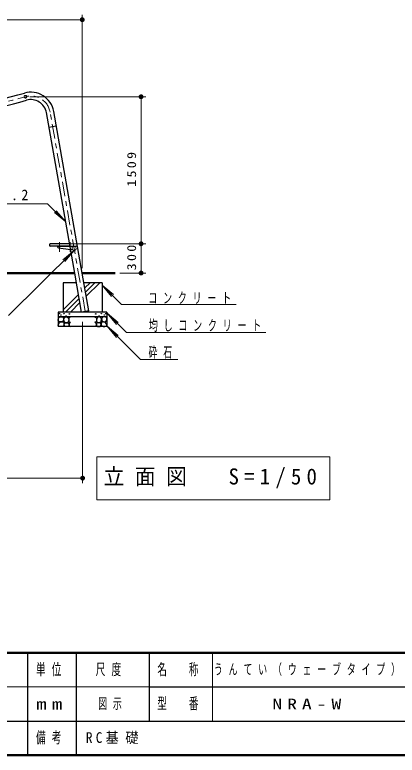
# Model space of a CAD drawing. Units: millimetres on the paper, scale 1:50. Extents: x -365 to 0, y -5 to 257.
# Drawn here: x -210.1 to -131.6, y 0 to 152 of the extents above; entities that cross this region are included whole.
import ezdxf

# ---------------------------------------------------------------- set-up
doc = ezdxf.new("R2010")
doc.units = ezdxf.units.MM
doc.linetypes.add('USER1', pattern=[4.5, 2.5, -2])
doc.linetypes.add('USER2', pattern=[6, 3, -1, 1, -1])
doc.layers.add('0_2', color=7, linetype='Continuous', lineweight=13)
doc.styles.add('ＭＳ ゴシック', font='')
doc.styles.get('ＭＳ ゴシック').set_extended_font_data('MS Gothic')

# ---------------------------------------------------------------- blocks, each defined once
blk = doc.blocks.new('filled_dot')
at = {"color": 0, "linetype": 'Continuous', "lineweight": -2, "const_width": 1.25}
blk.add_lwpolyline([(-0.625, 0, 1), (0.625, 0, 1)], format="xyb", close=True, dxfattribs=at)

msp = doc.modelspace()

# ---------------------------------------------------------------- linework, layer by layer
at = {"layer": '0_2'}
for p, q in [((-196.252, 99.958), (-196.252, 151.958)), ((-319.403, 150.958), (-196.252, 150.958)), ((-206.972, 135.136), (-183.183, 135.136)), ((-184.183, 135.136), (-184.183, 104.958)), ((-241.847, 113.154), (-203.369, 113.154)), ((-203.369, 113.154), (-199.649, 109.434)), ((-199.649, 109.434), (-201.947, 111.362)), ((-199.649, 109.434), (-201.578, 111.732)), ((-197.86, 104.958), (-183.183, 104.958)), ((-184.183, 104.958), (-184.183, 98.958)), ((-211.371, 90.251), (-197.922, 103.604)), ((-197.922, 103.604), (-200.227, 101.684)), ((-197.922, 103.604), (-199.858, 101.313)), ((-188.524, 98.958), (-183.183, 98.958)), ((-195.713, 95.898), (-194.653, 96.958)), ((-195.565, 95.056), (-193.663, 96.958)), ((-195.416, 94.215), (-192.673, 96.958)), ((-192.155, 96.464), (-190.238, 94.157)), ((-192.155, 96.464), (-189.866, 94.525)), ((-188.2, 92.472), (-192.155, 96.464)), ((-200.175, 91.436), (-197.03, 94.581)), ((-199.663, 90.958), (-196.882, 93.739)), ((-198.673, 90.958), (-196.733, 92.898)), ((-188.2, 92.472), (-164.701, 92.472)), ((-191.155, 90.721), (-189.227, 88.422)), ((-191.155, 90.721), (-188.857, 88.792)), ((-187.165, 86.73), (-191.155, 90.721)), ((-196.175, 88.958), (-196.175, 55.861)), ((-191.155, 88.055), (-189.222, 85.761)), ((-191.155, 88.055), (-188.853, 86.131)), ((-184.278, 81.205), (-191.155, 88.055)), ((-187.165, 86.73), (-158.589, 86.73)), ((-184.278, 81.205), (-176.664, 81.205)), ((-193.284, 61.207), (-193.284, 52.407)), ((-145.484, 61.207), (-193.284, 61.207)), ((-145.484, 52.407), (-145.484, 61.207)), ((-196.175, 56.861), (-257.828, 56.861)), ((-193.284, 52.407), (-145.484, 52.407)), ((-169.5, 21), (-169.5, 7)), ((-237.5, 14), (-182.5, 14))]:
    msp.add_line(p, q, dxfattribs=at)
at = {"layer": '0_2', "lineweight": 25}
for p, q in [((-197.802, 98.958), (-203.606, 131.875)), ((-196.252, 98.958), (-202.103, 132.14)), ((-203.085, 128.92), (-201.582, 129.185)), ((-202.922, 104.558), (-202.922, 104.858)), ((-198.86, 104.958), (-202.822, 104.958)), ((-198.772, 104.458), (-202.822, 104.458)), ((-201.322, 104.458), (-201.322, 104.334)), ((-198.761, 104.394), (-201.322, 104.394)), ((-201.148, 104.135), (-198.658, 103.811)), ((-196.391, 90.958), (-197.802, 98.958)), ((-194.889, 91.223), (-196.252, 98.958)), ((-200.175, 96.958), (-200.175, 90.958)), ((-197.449, 96.958), (-200.175, 96.958)), ((-192.175, 96.958), (-195.9, 96.958)), ((-192.175, 96.958), (-192.175, 90.958)), ((-194.889, 91.223), (-196.391, 90.958)), ((-191.175, 90.958), (-201.175, 90.958)), ((-201.175, 90.958), (-201.175, 87.958)), ((-191.175, 89.958), (-201.175, 89.958)), ((-191.175, 90.958), (-191.175, 87.958)), ((-191.175, 87.958), (-201.175, 87.958)), ((-207.5, 21), (-207.5, 0)), ((-197.5, 21), (-197.5, 7)), ((-182.5, 21), (-182.5, 7)), ((-182.5, 14), (-70, 14)), ((-237.5, 7), (0, 7)), ((-197.5, 7), (-197.5, 0))]:
    msp.add_line(p, q, dxfattribs=at)
at = {"layer": '0_2', "linetype": 'USER2'}
for p, q in [((-195.64, 91.091), (-202.855, 132.007)), ((-200.922, 103.327), (-200.922, 105.315)), ((-198.722, 103.327), (-198.722, 105.315))]:
    msp.add_line(p, q, dxfattribs=at)
at = {"layer": '0_2', "linetype": 'USER1'}
for p, q in [((-197.422, 104.958), (-198.86, 104.958)), ((-197.322, 104.558), (-197.322, 104.858)), ((-197.422, 104.458), (-198.772, 104.458)), ((-198.147, 104.394), (-198.761, 104.394)), ((-198.658, 103.811), (-198.25, 103.758)), ((-198.147, 104.458), (-198.147, 104.394))]:
    msp.add_line(p, q, dxfattribs=at)
at = {"layer": '0_2', "lineweight": 50}
for p, q in [((-257.223, 98.958), (-197.802, 98.958)), ((-196.252, 98.958), (-189.524, 98.958)), ((-365, 21), (0, 21)), ((-365, 0), (0, 0))]:
    msp.add_line(p, q, dxfattribs=at)
at = {"layer": '0_2', "lineweight": 25}
for points in [[(-200.61, 88.947), (-200.964, 89.016), (-201.16, 89.317), (-201.114, 89.682), (-200.906, 89.885), (-200.593, 89.949), (-200.257, 89.874), (-200.066, 89.613), (-200.158, 89.074), (-200.425, 88.964)], [(-199.461, 88.766), (-199.739, 88.813), (-199.959, 89.044), (-200.028, 89.484), (-199.907, 89.815), (-199.519, 89.936), (-199.229, 89.815), (-199.061, 89.56), (-199.026, 89.282), (-199.113, 88.905)], [(-192.889, 88.766), (-192.61, 88.813), (-192.39, 89.044), (-192.321, 89.484), (-192.443, 89.815), (-192.831, 89.936), (-193.12, 89.815), (-193.288, 89.56), (-193.323, 89.282), (-193.236, 88.905)], [(-191.739, 88.947), (-191.386, 89.016), (-191.189, 89.317), (-191.235, 89.682), (-191.444, 89.885), (-191.756, 89.949), (-192.092, 89.874), (-192.283, 89.613), (-192.191, 89.074), (-191.924, 88.964)], [(-200.738, 87.979), (-201.039, 88.02), (-201.16, 88.257), (-201.027, 88.622), (-200.801, 88.889), (-200.448, 88.941), (-200.095, 88.848), (-199.979, 88.512), (-200.077, 88.061), (-200.373, 87.991)], [(-199.539, 87.974), (-199.759, 88.008), (-199.967, 88.286), (-199.932, 88.582), (-199.631, 88.738), (-199.318, 88.767), (-199.04, 88.646), (-198.988, 88.333), (-199.075, 88.055), (-199.255, 87.974)], [(-192.811, 87.974), (-192.59, 88.008), (-192.382, 88.286), (-192.417, 88.582), (-192.718, 88.738), (-193.031, 88.767), (-193.309, 88.646), (-193.361, 88.333), (-193.274, 88.055), (-193.094, 87.974)], [(-191.612, 87.979), (-191.31, 88.02), (-191.189, 88.257), (-191.322, 88.622), (-191.548, 88.889), (-191.901, 88.941), (-192.255, 88.848), (-192.37, 88.512), (-192.272, 88.061), (-191.976, 87.991)]]:
    msp.add_lwpolyline(points, close=True, dxfattribs=at)
for points in [[(-198.669, 89.908), (-198.86, 89.879), (-199.016, 89.601), (-199.016, 89.184), (-198.976, 88.935), (-198.663, 88.883)], [(-193.68, 89.908), (-193.489, 89.879), (-193.333, 89.601), (-193.333, 89.184), (-193.373, 88.935), (-193.686, 88.883)], [(-198.669, 88.86), (-198.854, 88.686), (-198.947, 88.385), (-198.953, 88.107), (-198.675, 87.974)], [(-193.68, 88.86), (-193.495, 88.686), (-193.402, 88.385), (-193.397, 88.107), (-193.675, 87.974)]]:
    msp.add_lwpolyline(points, dxfattribs=at)
at = {"layer": '0_2', "linetype": 'USER1'}
for centre, radius in [((-207.912, 135.153), 0.272), ((-197.922, 104.031), 0.427)]:
    msp.add_circle(centre, radius, dxfattribs=at)
at = {"layer": '0_2', "lineweight": 25}
for centre in [(-200.938, 90.65), (-200.632, 90.357), (-200.019, 90.608), (-199.559, 90.12), (-198.876, 90.58), (-193.474, 90.58), (-192.791, 90.12), (-192.331, 90.608), (-191.717, 90.357), (-191.411, 90.65)]:
    msp.add_circle(centre, 0.05, dxfattribs=at)
for centre, radius, start, end in [((-230.276, 211.964), 79.237, 255, 286.23307), ((-206.794, 131.313), 4.763, 10, 106.23307), ((-230.276, 211.964), 80.763, 255, 286.23307), ((-206.794, 131.313), 3.237, 10, 106.23307), ((-202.822, 104.858), 0.1, 90, 180), ((-202.822, 104.558), 0.1, 180, 270), ((-201.122, 104.334), 0.2, 180, 262.58056)]:
    msp.add_arc(centre, radius, start, end, dxfattribs=at)
at = {"layer": '0_2', "linetype": 'USER2'}
for centre, radius, start, end in [((-206.794, 131.313), 4, 10, 106.23307), ((-230.276, 211.964), 80, 255, 286.23307)]:
    msp.add_arc(centre, radius, start, end, dxfattribs=at)
at = {"layer": '0_2', "linetype": 'USER1'}
for centre, start, end in [((-197.422, 104.858), 0, 90), ((-197.422, 104.558), 270, 0)]:
    msp.add_arc(centre, 0.1, start, end, dxfattribs=at)

# ---------------------------------------------------------------- block references
at = {"layer": '0_2', "xscale": 0.4, "yscale": 0.4}
for p, rotation in [((-196.252, 150.958), 180), ((-184.183, 135.136), 270), ((-184.183, 104.958), 90), ((-184.183, 104.958), 270), ((-184.183, 98.958), 90), ((-196.175, 56.861), 180)]:
    msp.add_blockref('filled_dot', p, dxfattribs=dict(at, rotation=rotation))

# ---------------------------------------------------------------- texts
at = {"layer": '0_2', "char_height": 1.833, "attachment_point": 8, "rotation": 90, "style": 'ＭＳ ゴシック'}
for s, insert in [('\\T1.33;\\W1.15;1509', (-185.183, 120.47)), ('\\T1.33;\\W1.15;300', (-185.183, 102.375))]:
    msp.add_mtext(s, dxfattribs=dict(at, insert=insert))
at = {"layer": '0_2', "style": 'ＭＳ ゴシック'}
for s, insert, char_height, attachment_point in [('\\T1.5;\\W0.95;支柱：φ76.3×4.2', (-241.847, 113.304), 2.199, 7), ('\\T1.64;\\W0.6;コンクリート', (-182.701, 92.622), 2.199, 7), ('\\T1.64;\\W0.6;均しコンクリート', (-182.589, 86.88), 2.199, 7), ('\\T1.64;\\W0.6;砕石', (-182.664, 81.355), 2.199, 7), ('\\T1.5;\\W0.95;立面図\u3000S=1/50', (-191.884, 56.807), 3.299, 4), ('\\T1.64;\\W0.6;単位', (-202.5, 17.5), 2.346, 5), ('\\T1.64;\\W0.6;尺度', (-190.25, 17.5), 2.346, 5), ('\\T1.64;\\W0.6;名\u3000称', (-176, 17.5), 2.346, 5), ('\\T1.64;\\W0.6;うんてい（ウェーブタイプ）', (-169.25, 17.5), 2.199, 4), ('\\T1.5;\\W1.35;mm', (-202.5, 10.5), 2.346, 5), ('\\T1.64;\\W0.6;図示', (-193, 10.5), 2.199, 4), ('\\T1.64;\\W0.6;型\u3000番', (-176, 10.5), 2.346, 5), ('\\T1.5;\\W1.35;NRA-W', (-157.25, 10.5), 2.199, 4), ('\\T1.64;\\W0.6;備考', (-202.5, 3.5), 2.346, 5), ('\\T1.5;\\W0.9;RC基礎', (-195.5, 3.5), 2.199, 4)]:
    msp.add_mtext(s, dxfattribs=dict(at, insert=insert, char_height=char_height, attachment_point=attachment_point))

doc.saveas('drawing.dxf')
